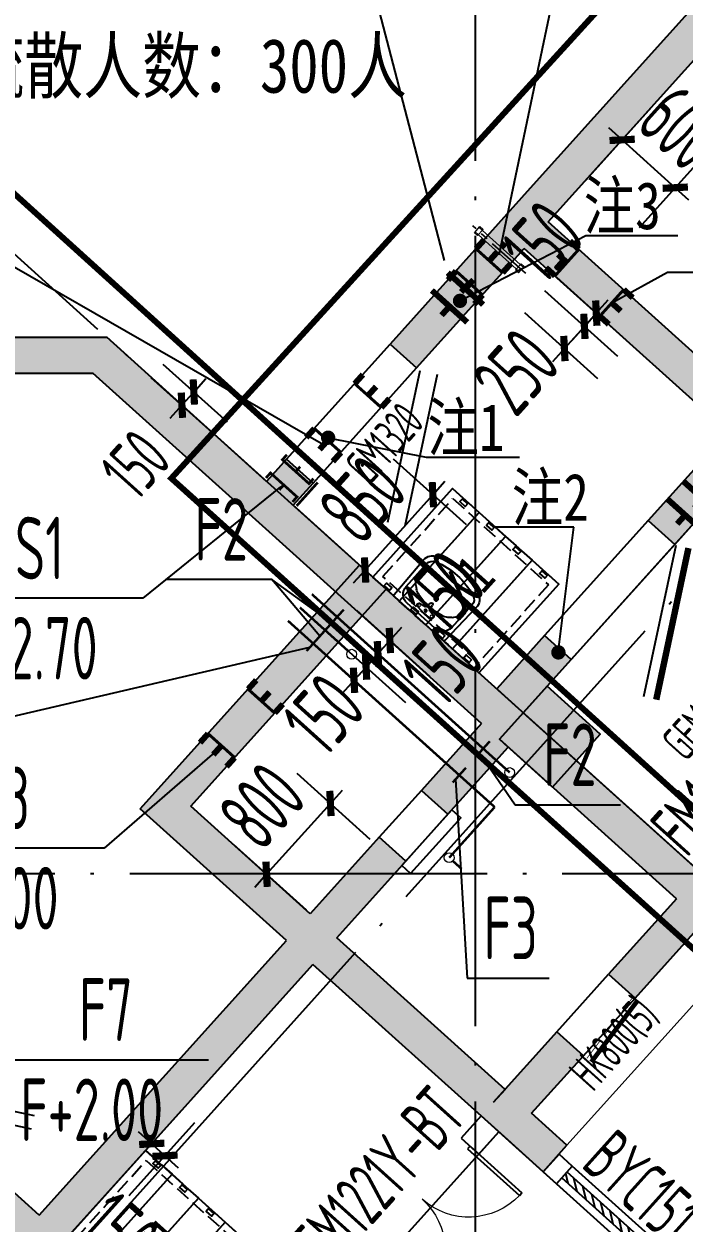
# Model space of a CAD drawing. Extents: x -473190 to 2138458, y -81875 to 2633646.
# Drawn here: x 1078568 to 1084109, y 51005 to 61070 of the extents above; entities that cross this region are included whole.
import ezdxf

# ---------------------------------------------------------------- set-up
doc = ezdxf.new("R2010")
doc.units = 0
doc.header["$LTSCALE"] = 1000
for name, pattern in [('__DASH', [0.35, 0.25, -0.1]), ('CENTER2', [1.125, 0.75, -0.125, 0.125, -0.125]), ('CONTINOUS', [0]), ('DASH', [0.35, 0.25, -0.1]), ('DOTE', [2.42, 2, -0.2, 0.02, -0.2])]:
    doc.linetypes.add(name, pattern=pattern)
for name, color, linetype in [('A$C3E7A1D62$0$RF-JSK', 9, 'Continuous'), ('A-COLUMN', 2, 'Continuous'), ('A-PUB_HATCH', 8, 'Continuous'), ('A-WALL', 2, 'Continuous'), ('CASING', 1, 'Continuous'), ('CASING-TEXT', 1, 'CONTINOUS'), ('DOOR_FIRE', 4, 'Continuous'), ('DOOR_FIRE_TEXT', 7, 'Continuous'), ('DOTE', 1, 'DOTE'), ('HOLE-TEXT-T', 3, 'Continuous'), ('PUB_HATCH', 8, 'Continuous'), ('RF-JSK', 9, 'Continuous'), ('RF-KTK', 210, 'Continuous'), ('RF-M', 4, 'Continuous'), ('RF-MBH', 11, 'Continuous'), ('RF-QT', 30, 'Continuous'), ('TEL_LEAD', 3, 'Continuous'), ('TEL_TEXT', 7, 'Continuous'), ('TH_TEXT', 7, 'Continuous'), ('WINDOW', 4, 'Continuous'), ('人防电气套管', 6, 'Continuous'), ('人防通风设备', 240, 'Continuous'), ('图层1', 7, 'Continuous'), ('水套管', 1, 'Continuous'), ('索引线', 252, 'Continuous'), ('设备轴线', 8, 'Continuous')]:
    doc.layers.add(name, color=color, linetype=linetype)
doc.layers.add('人防风管', color=20, linetype='Continuous', lineweight=13)
doc.layers.add('预留穿墙', color=1, linetype='CONTINOUS', lineweight=13)
doc.styles.add('_TCH_DIM_T3', font='tssdeng.shx', dxfattribs={"width": 0.564706, "bigfont": '@@@tssdchn.shx'})
doc.styles.add('_TCH_WINDOW', font='tssdeng.shx', dxfattribs={"width": 0.8, "height": 3.5, "bigfont": 'tssdchn.shx'})
doc.styles.add('TYDG_01', font='', dxfattribs={"width": 0.8})
doc.styles.add('TYDG_02', font='TSSDENG', dxfattribs={"width": 0.8, "bigfont": 'TSSDCHN'})
doc.styles.add('宋体', font='', dxfattribs={"width": 0.8})
doc.styles.get('TYDG_01').set_extended_font_data('SimSun')
doc.styles.get('宋体').set_extended_font_data('SimSun')
doc.dimstyles.new('_TCH_ARCH&&150', dxfattribs={"dimtxt": 525, "dimasz": 150, "dimexe": 375, "dimexo": 450, "dimgap": 150, "dimtad": 1, "dimdec": 0, "dimzin": 0, "dimdsep": 46, "dimtxsty": '_TCH_DIM_T3', "dimblk": 'ARCHTICK', "dimcen": 0.09, "dimclrt": 7, "dimazin": 2, "dimtfac": 1, "dimtdec": 0, "dimtix": 1, "dimtmove": 2, "dimatfit": 3, "dimfxl": 0, "dimtolj": 1, "dimtzin": 0, "dimarcsym": 0})
doc.dimstyles.new('_TWT_ARCH&&150', dxfattribs={"dimtxt": 446.25, "dimasz": 150, "dimexe": 375, "dimexo": 450, "dimgap": 189.375, "dimtad": 1, "dimdec": 0, "dimzin": 0, "dimdsep": 46, "dimtxsty": '_TCH_DIM_T3', "dimblk": 'ARCHTICK', "dimcen": 0.09, "dimclrt": 7, "dimazin": 2, "dimtfac": 1, "dimtdec": 0, "dimtix": 1, "dimtmove": 2, "dimatfit": 3, "dimfxl": 0, "dimtolj": 1, "dimtzin": 0, "dimarcsym": 0})

# ---------------------------------------------------------------- blocks, each defined once
blk = doc.blocks.new('RFJSK1')
at = {"layer": 'RF-JSK'}
for p, q in [((220418, 104411), (220418, 104351)), ((221398, 104411), (221398, 104351)), ((220418, 104111), (220418, 104051)), ((221398, 104111), (221398, 104051)), ((220418, 103811), (220418, 103751)), ((221398, 103811), (221398, 103751)), ((220418, 103511), (220418, 103451)), ((221398, 103511), (221398, 103451))]:
    blk.add_line(p, q, dxfattribs=at)
for points in [[(220408, 104531), (221408, 104531), (221408, 103331), (220408, 103331), (220408, 104531)], [(220408, 104411), (220408, 104531), (221408, 104531), (221408, 104411)], [(220408, 104411), (220448, 104411), (220448, 104351), (220408, 104351)], [(221408, 104411), (221368, 104411), (221368, 104351), (221408, 104351)], [(221408, 104351), (221408, 104231), (220408, 104231), (220408, 104351)], [(220408, 104111), (220408, 104231), (221408, 104231), (221408, 104111)], [(220408, 104111), (220448, 104111), (220448, 104051), (220408, 104051)], [(221408, 104111), (221368, 104111), (221368, 104051), (221408, 104051)], [(221408, 104051), (221408, 103931), (220408, 103931), (220408, 104051)], [(220408, 103811), (220408, 103931), (221408, 103931), (221408, 103811)], [(220408, 103811), (220448, 103811), (220448, 103751), (220408, 103751)], [(221408, 103811), (221368, 103811), (221368, 103751), (221408, 103751)], [(221408, 103751), (221408, 103631), (220408, 103631), (220408, 103751)], [(220408, 103511), (220408, 103631), (221408, 103631), (221408, 103511)], [(220408, 103511), (220448, 103511), (220448, 103451), (220408, 103451)], [(221408, 103511), (221368, 103511), (221368, 103451), (221408, 103451)], [(221408, 103451), (221408, 103331), (220408, 103331), (220408, 103451)]]:
    blk.add_lwpolyline(points, dxfattribs=at)
at = {"layer": 'RF-JSK', "linetype": '__DASH', "ltscale": 0.5}
blk.add_lwpolyline([(220468, 104471), (221348, 104471), (221348, 103391), (220468, 103391)], close=True, dxfattribs=at)
at = {"layer": 'RF-JSK', "color": 110, "style": 'TYDG_01', "width": 0.8}
blk.add_text('K1', height=339.9, dxfattribs=at).set_placement((220727, 103744))
blk = doc.blocks.new('$DorLib2D$00000192')
at = {"color": 0}
blk.add_line((-0.5, 0.125), (0.366, 0.625), dxfattribs=at)
at = {"color": 0, "const_width": 0.0417}
blk.add_lwpolyline([(-0.5417, 0.1972), (0.3244, 0.6972)], dxfattribs=at)
blk = doc.blocks.new('$DorLib2D$00000180')
at = {"color": 0}
for p, q in [((-0.5571, 0.2418), (0.3089, 0.7418)), ((-0.5, 0.1429), (0.366, 0.6429))]:
    blk.add_line(p, q, dxfattribs=at)
blk = doc.blocks.new('$DorLib2D$00000002')
for p, q in [((-0.5, 0), (-0.5, 0.4875)), ((-0.475, 0.4875), (-0.5, 0.4875)), ((-0.475, 0), (-0.475, 0.4875)), ((0.475, 0), (0.475, 0.4875)), ((0.475, 0.4875), (0.5, 0.4875)), ((0.5, 0), (0.5, 0.4875)), ((-0.5, 0), (-0.475, 0)), ((0.5, 0), (0.475, 0))]:
    blk.add_line(p, q)
at = {"lineweight": 13}
for centre, start, end in [((-0.4875, 0), 0, 88.53072), ((0.4875, 0), 91.46928, 180)]:
    blk.add_arc(centre, 0.4875, start, end, dxfattribs=at)
blk = doc.blocks.new('$DorLib2D$00000249')
at = {"color": 0}
for points, const_width in [([(-0.504, 0.274), (0.492, 0.361)], 0.06), ([(-0.5, 0.2), (-0.254, 0.221)], 0.01), ([(-0.156, 0.23), (0.13, 0.255)], 0.01), ([(0.207, 0.262), (0.496, 0.287)], 0.01)]:
    blk.add_lwpolyline(points, dxfattribs=dict(at, const_width=const_width))
blk = doc.blocks.new('$WINLIB2D$00000039')
at = {"color": 0}
for points in [[(-0.5, 0.5), (-0.5, -0.5)], [(0.5, 0.5), (-0.5, 0.5)], [(0.5, -0.5), (0.5, 0.5)], [(-0.5, 0.1667), (0.5, 0.1667)], [(-0.3839, -0.1667), (-0.448, 0.1667)], [(-0.3159, -0.1667), (-0.38, 0.1667)], [(-0.2479, -0.1667), (-0.312, 0.1667)], [(-0.1799, -0.1667), (-0.244, 0.1667)], [(-0.1119, -0.1667), (-0.176, 0.1667)], [(-0.0439, -0.1667), (-0.108, 0.1667)], [(0.0241, -0.1667), (-0.04, 0.1667)], [(0.0921, -0.1667), (0.028, 0.1667)], [(0.16, -0.1667), (0.0959, 0.1667)], [(0.228, -0.1667), (0.1639, 0.1667)], [(0.296, -0.1667), (0.2319, 0.1667)], [(0.364, -0.1667), (0.2999, 0.1667)], [(0.432, -0.1667), (0.3679, 0.1667)], [(0.5, -0.1667), (0.4359, 0.1667)], [(-0.4519, -0.1667), (-0.5, 0.0836)], [(-0.5, -0.1667), (0.5, -0.1667)], [(0.5, -0.5), (-0.5, -0.5)]]:
    blk.add_lwpolyline(points, dxfattribs=at)
blk = doc.blocks.new('A$C3E7A1D62$0$$lvtry$00000183')
at = {"color": 0}
for p, q in [((157, -30), (-157, -30)), ((-71, -67), (-30, -63)), ((71, -67), (30, -63)), ((-257, -130), (-257, -384)), ((-202, -191), (-176, -170)), ((-133, -150), (-38, -131)), ((-71, -102), (-27, -110)), ((-18, -119), (-12, -160)), ((18, -119), (13, -160)), ((71, -102), (27, -110)), ((133, -150), (38, -131)), ((202, -191), (176, -170)), ((257, -130), (257, -383)), ((-257, -383), (-235, -242)), ((257, -383), (235, -242))]:
    blk.add_line(p, q, dxfattribs=at)
blk.add_lwpolyline([(277, 0), (-277, 0, 0.406045), (-287, -10), (-298, -393, 0.323666), (-232, -489, 0.175654), (232, -489, 0.323062), (298, -392), (287, -10, 0.406045)], format="xyb", close=True, dxfattribs=at)
at = {"color": 0, "lineweight": 13}
for centre, radius in [((-71, -85), 12.6), ((71, -85), 12.6), ((-1, -221), 11.6)]:
    blk.add_circle(centre, radius, dxfattribs=at)
at = {"color": 0}
for centre, radius in [((0, -86), 9.88), ((-1, -221), 17.6)]:
    blk.add_circle(centre, radius, dxfattribs=at)
for centre, radius, start, end in [((-157, -130), 100, 90, 180), ((-71, -85), 17.6, 90, 270), ((0, -362), 300, 84.3229, 95.6771), ((71, -85), 17.6, 270, 90), ((157, -130), 100, 0, 90), ((-139, -268), 100, 128.937, 164.8987), ((-113, -248), 100, 101.0337, 128.937), ((0, -328), 200, 94.8989, 101.0337), ((-28, -120), 10, 8.2472, 79.7858), ((0, -160), 12.5, 180, 0), ((0, -328), 200, 78.9663, 85.101), ((28, -120), 10, 100.2142, 171.7528), ((113, -248), 100, 51.063, 78.9663), ((139, -268), 100, 15.1013, 51.063), ((-187, -384), 70, 180, 250.8357), ((187, -383), 70, 289.2938, 0), ((-1, 152), 637, 250.8357, 289.2938)]:
    blk.add_arc(centre, radius, start, end, dxfattribs=at)
for p in [(0, -86), (-1, -221)]:
    blk.add_point(p, dxfattribs=at)
blk = doc.blocks.new('afasgasg')
at = {"layer": 'A-PUB_HATCH'}
blk.add_hatch(color=256, dxfattribs=at).paths.add_polyline_path([(493341, -757460.2), (493497.8, -757560.2), (495038.6, -757560.2), (495153.7, -757260.2), (493431, -757260.2)])
at = {"layer": 'PUB_HATCH'}
for points in [[(498718.7, -756298.7), (498859.9, -756291.3), (500298.6, -754693.5), (500276.4, -754269.9), (498637, -756090.6)], [(498637, -756090.6), (497532.9, -757316.8), (497755.9, -757517.5), (498659.2, -756514.2), (498718.7, -756298.7)], [(500343.2, -757707.6), (500271.9, -757562.7), (498859.9, -756291.3), (498718.7, -756298.7), (498659.2, -756514.2), (500182.6, -757886)], [(496577.5, -758676.8), (496495.8, -758468.6), (495153.7, -757260.2), (495038.6, -757560.2), (496518, -758892.3)], [(500368.4, -758053.3), (499699.3, -758796.4), (499922.2, -758997.1), (500792.1, -758031)], [(496718.7, -758669.4), (496886, -758483.6), (496663.1, -758282.8), (496495.8, -758468.6), (496577.5, -758676.8)], [(498479.9, -760524.3), (498613.7, -760375.7), (496718.7, -758669.4), (496577.5, -758676.8), (496518, -758892.3), (498301.5, -760498.2)], [(495436, -761214.9), (495859.7, -761192.7), (497499, -759372), (497276.1, -759171.2)], [(498650.9, -760409.1), (499052.4, -759963.2), (498829.4, -759762.5), (498428, -760208.4), (498521.6, -760373.4)], [(498521.6, -760373.4), (498428, -760208.4), (498613.7, -760375.7), (498479.9, -760524.3), (498524.5, -760699), (498450.2, -760632.1)], [(500088.1, -762026.1), (500248.7, -761847.7), (498650.9, -760409.1), (498521.6, -760373.4), (498450.2, -760632.1), (499936.4, -761970.3)], [(498301.5, -760498.2), (497795.6, -761060.1), (498018.6, -761260.8), (498524.5, -760699), (498479.9, -760524.3)], [(496874, -762307.8), (496862.9, -762096), (495859.7, -761192.7), (495436, -761214.9), (496662.2, -762318.9)], [(497085.8, -762296.7), (497663.9, -761654.7), (497441, -761454), (496862.9, -762096), (496874, -762307.8)], [(499936.4, -761970.3), (499367.7, -762602), (499590.6, -762802.7), (500159.4, -762171.1), (500088.1, -762026.1)], [(494632.4, -764797.4), (494810.8, -764823.4), (496885.1, -762519.7), (496874, -762307.8), (496662.2, -762318.9), (494587.9, -764622.7)], [(498520, -763991.8), (498497.8, -763568.1), (497085.8, -762296.7), (496874, -762307.8), (496885.1, -762519.7)], [(498720.8, -763768.8), (499155.7, -763285.8), (498932.8, -763085), (498397.4, -763679.5), (498575.8, -763840.1)], [(498497.8, -763568.1), (498520, -763991.8), (498575.8, -763840.1), (498397.4, -763679.5)], [(499018, -764036.5), (498720.8, -763768.8), (498575.8, -763840.1), (498520, -763991.8), (498817.3, -764259.4)], [(494587.9, -764622.7), (494290.6, -764355), (494089.9, -764578), (494498.6, -764946), (494632.4, -764797.4)]]:
    blk.add_hatch(color=256, dxfattribs=at).paths.add_polyline_path(points)
at = {"color": 2, "elevation": -650}
blk.add_lwpolyline([(498650.9, -760409.1), (502230.7, -756433.3), (505797.8, -759645.1), (502218, -763620.9), (498650.9, -760409.1)], dxfattribs=at)
at = {"color": 2}
blk.add_lwpolyline([(498445.7, -763924.8), (500377.9, -765664.6), (496530.4, -769937.7), (494598.2, -768197.9), (498445.7, -763924.8)], dxfattribs=at)
at = {"layer": 'A-WALL'}
for p, q in [((498297.1, -763791), (498129.8, -763976.8)), ((498445.7, -763924.8), (498297.1, -763791)), ((498278.4, -764110.6), (498445.7, -763924.8)), ((498129.8, -763976.8), (498278.4, -764110.6)), ((498951.1, -764110.8), (498817.3, -764259.4)), ((499062.6, -764211.2), (498951.1, -764110.8)), ((498928.8, -764359.8), (499062.6, -764211.2)), ((498817.3, -764259.4), (498928.8, -764359.8))]:
    blk.add_line(p, q, dxfattribs=at)
at = {"layer": 'RF-M'}
for p, q in [((496663.1, -758282.8), (497532.9, -757316.8)), ((496886, -758483.6), (497755.9, -757517.5)), ((499699.3, -758796.4, -650), (498829.4, -759762.5, -650)), ((499922.2, -758997.1, -650), (499052.4, -759963.2, -650)), ((498932.8, -763085), (499367.7, -762602)), ((499155.7, -763285.8), (499590.6, -762802.7))]:
    blk.add_line(p, q, dxfattribs=at)
at = {"layer": 'RF-M', "lineweight": 15}
blk.add_line((499018, -764036.5), (500456.7, -762438.7, -325), dxfattribs=at)
at = {"layer": 'RF-QT'}
for p, q in [((498637, -756090.6), (500276.4, -754269.9)), ((498859.9, -756291.3), (500298.6, -754693.5)), ((498637, -756090.6), (497532.9, -757316.8)), ((500271.9, -757562.7), (498859.9, -756291.3)), ((497755.9, -757517.5), (498659.2, -756514.2)), ((500182.6, -757886), (498659.2, -756514.2)), ((493431, -757260.2), (495153.7, -757260.2)), ((496495.8, -758468.6), (495153.7, -757260.2)), ((497532.9, -757316.8), (497755.9, -757517.5)), ((493497.8, -757560.2), (495038.6, -757560.2)), ((496518, -758892.3), (495038.6, -757560.2)), ((500368.4, -758053.3), (499699.3, -758796.4)), ((499922.2, -758997.1), (500792.1, -758031)), ((496663.1, -758282.8), (496495.8, -758468.6)), ((496886, -758483.6), (496663.1, -758282.8)), ((496718.7, -758669.4), (496886, -758483.6)), ((498613.7, -760375.7), (496718.7, -758669.4)), ((499699.3, -758796.4), (499922.2, -758997.1)), ((498301.5, -760498.2), (496518, -758892.3)), ((495436, -761214.9), (497276.1, -759171.2)), ((497276.1, -759171.2), (497499, -759372)), ((495859.7, -761192.7), (497499, -759372)), ((498829.4, -759762.5), (498428, -760208.4)), ((499052.4, -759963.2), (498829.4, -759762.5)), ((498650.9, -760409.1), (499052.4, -759963.2)), ((498428, -760208.4), (498613.7, -760375.7)), ((500248.7, -761847.7), (498650.9, -760409.1)), ((498301.5, -760498.2), (497795.6, -761060.1)), ((498018.6, -761260.8), (498524.5, -760699)), ((498450.2, -760632.1), (498524.5, -760699)), ((499936.4, -761970.3), (498450.2, -760632.1)), ((497795.6, -761060.1), (498018.6, -761260.8)), ((496662.2, -762318.9), (495436, -761214.9)), ((496862.9, -762096), (495859.7, -761192.7)), ((497441, -761454), (496862.9, -762096)), ((497663.9, -761654.7), (497441, -761454)), ((497085.8, -762296.7), (497663.9, -761654.7)), ((499936.4, -761970.3), (499367.7, -762602)), ((499590.6, -762802.7), (500159.4, -762171.1)), ((494587.9, -764622.7), (496662.2, -762318.9)), ((498497.8, -763568.1), (497085.8, -762296.7)), ((494810.8, -764823.4), (496885.1, -762519.7)), ((498520, -763991.8), (496885.1, -762519.7)), ((499367.7, -762602), (499590.6, -762802.7)), ((498932.8, -763085), (498397.4, -763679.5)), ((499155.7, -763285.8), (498932.8, -763085)), ((498720.8, -763768.8), (499155.7, -763285.8)), ((498497.8, -763568.1), (498397.4, -763679.5)), ((499018, -764036.5), (498720.8, -763768.8)), ((498817.3, -764259.4), (498520, -763991.8)), ((498520, -763991.8), (498520, -763991.8)), ((498817.3, -764259.4), (499018, -764036.5)), ((494587.9, -764622.7), (494290.6, -764355))]:
    blk.add_line(p, q, dxfattribs=at)
at = {"layer": 'WINDOW', "color": 0}
for p, q in [((497795.6, -761060.1), (497441, -761454)), ((497663.9, -761654.7), (498018.6, -761260.8))]:
    blk.add_line(p, q, dxfattribs=at)
at = {"layer": 'WINDOW', "color": 4}
blk.add_lwpolyline([(497630.5, -761691.9), (498052, -761223.7), (498126.3, -761290.6), (497704.8, -761758.8), (497630.5, -761691.9)], dxfattribs=at)
at = {"layer": 'A$C3E7A1D62$0$RF-JSK', "yscale": -1, "rotation": 318.0000000000041}
blk.add_blockref('A$C3E7A1D62$0$$lvtry$00000183', (497772.6, -759618.3), dxfattribs=at)
at = {"layer": 'DOOR_FIRE'}
ref = blk.add_blockref('$DorLib2D$00000002', (500877, -761075.2), dxfattribs=dict(at, xscale=1200, yscale=-1200, zscale=200, rotation=47.99999999980147))
ref.add_attrib('A', 'FM1221Y-BT', (500026.1, -761632.8), dxfattribs={"layer": 'DOOR_FIRE_TEXT', "height": 446.25, "rotation": 48, "style": '_TCH_WINDOW', "width": 0.564706})
ref = blk.add_blockref('$DorLib2D$00000002', (497802.6, -764489.6), dxfattribs=dict(at, xscale=1200, yscale=-1200, zscale=200, rotation=48.00000000000958))
ref.add_attrib('A', 'FM1221Y-BT', (497020.7, -765109.4), dxfattribs={"layer": 'DOOR_FIRE_TEXT', "height": 446.25, "rotation": 48, "style": '_TCH_WINDOW', "width": 0.564706})
at = {"layer": 'RF-JSK', "linetype": 'ByBlock', "rotation": 48.00000000007903}
for p in [(427587.1, -993011.4), (425010.3, -998563.2)]:
    blk.add_blockref('RFJSK1', p, dxfattribs=at)
at = {"layer": 'RF-M'}
ref = blk.add_blockref('$DorLib2D$00000180', (497209.5, -757900.2), dxfattribs=dict(at, xscale=-1300, yscale=-1300, zscale=300, rotation=47.99999999997038))
ref.add_attrib('A', 'GM1320', (497360.2, -758509.8), dxfattribs={"layer": 'RF-MBH', "height": 297.5, "rotation": 48, "style": '_TCH_WINDOW', "width": 0.564706})
ref = blk.add_blockref('$DorLib2D$00000192', (499375.8, -759379.8), dxfattribs=dict(at, xscale=1300, yscale=1300, zscale=300, rotation=227.9999999996137))
ref.add_attrib('A', 'GFM1320(6)', (500017.2, -760827.1), dxfattribs={"layer": 'RF-MBH', "height": 297.5, "rotation": 48, "style": '_TCH_WINDOW', "width": 0.564706})
at = {"layer": 'RF-M', "lineweight": 15}
ref = blk.add_blockref('$DorLib2D$00000249', (499261.7, -762943.9), dxfattribs=dict(at, xscale=-650, yscale=-650, zscale=300, rotation=47.99999999998023))
ref.add_attrib('A', 'HK800(5)', (499237.9, -763596.3), dxfattribs={"layer": 'RF-MBH', "lineweight": 15, "height": 297.5, "rotation": 48, "style": '_TCH_WINDOW', "width": 0.564706})
at = {"layer": 'RF-M'}
ref = blk.add_blockref('$DorLib2D$00000180', (493818.7, -764131.9), dxfattribs=dict(at, xscale=-1000, yscale=-1000, zscale=300, rotation=138))
ref.add_attrib('A', 'GM1020', (493145.8, -764304.7), dxfattribs={"layer": 'RF-MBH', "height": 297.5, "rotation": 318, "style": '_TCH_WINDOW', "width": 0.564706})
ref = blk.add_blockref('$WINLIB2D$00000039', (499553, -764787.3), dxfattribs=dict(at, xscale=-1500, yscale=-200, zscale=200, rotation=138.0000000000014))
ref.add_attrib('A', 'BYC1512', (499126.8, -764213.5), dxfattribs={"layer": 'RF-MBH', "height": 446.25, "rotation": 318, "style": '_TCH_WINDOW', "width": 0.564706})
ref = blk.add_blockref('$DorLib2D$00000192', (495490.7, -765637.5), dxfattribs=dict(at, xscale=-1200, yscale=-1200, zscale=300, rotation=137.9999999999934))
ref.add_attrib('A', 'GFM1220(6)', (494668.8, -765608.8), dxfattribs={"layer": 'RF-MBH', "height": 297.5, "rotation": 318, "style": '_TCH_WINDOW', "width": 0.564706})
blk = doc.blocks.new('TG11')
at = {"layer": '人防电气套管', "const_width": 50}
for points in [[(150, 200), (150, 100)], [(350, 100), (-50, 100)], [(350, -100), (-50, -100)], [(150, -100), (150, -200)]]:
    blk.add_lwpolyline(points, dxfattribs=at)
at = {"layer": '人防电气套管'}
blk.add_circle((150, 0), 0.00936, dxfattribs=at)
blk = doc.blocks.new('A$C1A97502D')
at = {"layer": 'TEL_LEAD'}
for p, q in [((-39229, -106194), (-38173, -105645)), ((-38173, -105645), (-37399, -105645)), ((-40336, -107342), (-39512, -107506)), ((-39512, -107506), (-38729, -107506)), ((-38272, -108092), (-38952, -108092)), ((-38403, -109143), (-38272, -108092))]:
    blk.add_line(p, q, dxfattribs=at)
at = {"layer": 'TEL_LEAD', "const_width": 60}
for points in [[(-39255, -106208, 1), (-39202, -106180, 1)], [(-40365, -107336, 1), (-40306, -107348, 1)], [(-38406, -109173, 1), (-38399, -109113, 1)]]:
    blk.add_lwpolyline(points, format="xyb", close=True, dxfattribs=at)
at = {"layer": '人防电气套管', "rotation": 317.9999999999876}
for p in [(-39361, -106066), (-37383, -107816)]:
    blk.add_blockref('TG11', p, dxfattribs=at)
at = {"layer": 'TEL_TEXT', "style": '宋体', "width": 0.8}
for s, p in [('注3', (-38191, -105593)), ('注1', (-39503, -107453)), ('注2', (-38795, -108039))]:
    blk.add_text(s, height=396.5, dxfattribs=at).set_placement(p)
blk = doc.blocks.new('_ArchTick')
at = {"color": 0, "linetype": 'ByBlock', "const_width": 0.4}
blk.add_lwpolyline([(-0.5, -0.5), (0.5, 0.5)], dxfattribs=at)
blk = doc.blocks.new('*D5864')
at = {"layer": 'Defpoints', "color": 0, "transparency": 16777216}
for p in [(-40457, -101122), (-40558, -101233), (-39863, -101657)]:
    blk.add_point(p, dxfattribs=at)
at = {"layer": '水套管', "color": 0, "lineweight": -2, "transparency": 16777216}
for p, q in [((-40123, -101423), (-39584, -101908)), ((-40223, -101534), (-39685, -102019)), ((-39863, -101657), (-39762, -101545)), ((-39963, -101768), (-39863, -101657)), ((-39963, -101768), (-40064, -101880))]:
    blk.add_line(p, q, dxfattribs=at)
at = {"layer": '水套管', "color": 0, "lineweight": -2, "transparency": 16777216, "xscale": 150, "yscale": 150, "zscale": 150}
for p, rotation in [((-39863, -101657), 227.9998318436011), ((-39963, -101768), 47.9998318436011)]:
    blk.add_blockref('_ArchTick', p, dxfattribs=dict(at, rotation=rotation))
at = {"layer": '水套管', "color": 7, "transparency": 16777216, "insert": (-40353, -102264), "char_height": 446.2, "attachment_point": 5, "rotation": 47.9998, "style": '_TCH_DIM_T3'}
blk.add_mtext('\\A1;150', dxfattribs=at)
blk = doc.blocks.new('$VALVE$00000549')
at = {"const_width": 30}
for points in [[(-290, -176), (-290, 176)], [(40, 101), (-210, 101), (-210, 176)], [(40, 101), (40, 176)], [(40, 101), (290, 101), (290, 176)], [(-210, -174), (-210, -99), (40, -99)], [(40, -174), (40, -99)], [(290, -174), (290, -99), (40, -99)]]:
    blk.add_lwpolyline(points, dxfattribs=at)
blk = doc.blocks.new('套管')
at = {"layer": 'CASING'}
for points, const_width in [([(1254603, -142324), (1254603, -142222)], 50), ([(1254753, -142324), (1254753, -142222)], 50), ([(1254903, -142324), (1254903, -142222)], 50), ([(1254903, -142324), (1254603, -142324)], 25)]:
    blk.add_lwpolyline(points, dxfattribs=dict(at, const_width=const_width))
blk = doc.blocks.new('A$C288438C9')
at = {"layer": '人防通风设备', "const_width": 50}
for points in [[(50, 300), (0, 300)], [(100, 300), (150, 300)]]:
    blk.add_lwpolyline(points, dxfattribs=at)
at = {"layer": '人防风管'}
for p, q in [((50, 50), (50, 550)), ((100, 50), (100, 550))]:
    blk.add_line(p, q, dxfattribs=at)
for points in [[(40, 515), (110, 515), (110, 550), (40, 550)], [(40, 50), (110, 50), (110, 85), (40, 85)]]:
    blk.add_lwpolyline(points, close=True, dxfattribs=at)
at = {"layer": '设备轴线', "linetype": 'CENTER2', "ltscale": 0.5}
blk.add_line((75, 0), (75, 600), dxfattribs=at)
blk = doc.blocks.new('*D5892')
at = {"layer": 'CASING-TEXT', "color": 0, "lineweight": -2, "transparency": 16777216}
for p, q in [((-38384, -105411), (-38997, -104859)), ((-38718, -105110), (-38618, -104998)), ((-39254, -105704), (-38718, -105110)), ((-38919, -106005), (-39532, -105453)), ((-39254, -105704), (-39354, -105816))]:
    blk.add_line(p, q, dxfattribs=at)
at = {"layer": 'Defpoints', "color": 0, "transparency": 16777216}
for p in [(-38718, -105110), (-38049, -105712), (-38585, -106306)]:
    blk.add_point(p, dxfattribs=at)
at = {"layer": 'CASING-TEXT', "color": 0, "lineweight": -2, "transparency": 16777216, "xscale": 150, "yscale": 150, "zscale": 150}
for p, rotation in [((-38718, -105110), 228.0000000000664), ((-39254, -105704), 48.00000000006634)]:
    blk.add_blockref('_ArchTick', p, dxfattribs=dict(at, rotation=rotation))
at = {"layer": 'CASING-TEXT', "color": 7, "transparency": 16777216, "insert": (-39292, -105131), "char_height": 525, "attachment_point": 5, "rotation": 48, "style": '_TCH_DIM_T3'}
blk.add_mtext('\\A1;800', dxfattribs=at)
blk = doc.blocks.new('*D5893')
at = {"layer": 'CASING-TEXT', "color": 0, "lineweight": -2, "transparency": 16777216}
for p, q in [((-38085, -104267), (-38698, -103715)), ((-38185, -104378), (-38798, -103826)), ((-38419, -103966), (-38319, -103854)), ((-38520, -104077), (-38419, -103966)), ((-38520, -104077), (-38620, -104189))]:
    blk.add_line(p, q, dxfattribs=at)
at = {"layer": 'Defpoints', "color": 0, "transparency": 16777216}
for p in [(-38419, -103966), (-37751, -104568), (-37851, -104680)]:
    blk.add_point(p, dxfattribs=at)
at = {"layer": 'CASING-TEXT', "color": 0, "lineweight": -2, "transparency": 16777216, "xscale": 150, "yscale": 150, "zscale": 150}
for p, rotation in [((-38419, -103966), 228.0000000000658), ((-38520, -104077), 48.00000000006578)]:
    blk.add_blockref('_ArchTick', p, dxfattribs=dict(at, rotation=rotation))
at = {"layer": 'CASING-TEXT', "color": 7, "transparency": 16777216, "insert": (-38776, -104362), "char_height": 525, "attachment_point": 5, "rotation": 48, "style": '_TCH_DIM_T3'}
blk.add_mtext('\\A1;150', dxfattribs=at)
blk = doc.blocks.new('*D5894')
at = {"layer": 'CASING-TEXT', "color": 0, "lineweight": -2, "transparency": 16777216}
for p, q in [((-37985, -104155), (-38598, -103603)), ((-38085, -104267), (-38698, -103715)), ((-38319, -103854), (-38219, -103743)), ((-38419, -103966), (-38319, -103854)), ((-38419, -103966), (-38520, -104077))]:
    blk.add_line(p, q, dxfattribs=at)
at = {"layer": 'Defpoints', "color": 0, "transparency": 16777216}
for p in [(-38319, -103854), (-37650, -104457), (-37751, -104568)]:
    blk.add_point(p, dxfattribs=at)
at = {"layer": 'CASING-TEXT', "color": 0, "lineweight": -2, "transparency": 16777216, "xscale": 150, "yscale": 150, "zscale": 150}
for p, rotation in [((-38319, -103854), 228.0000000000673), ((-38419, -103966), 48.00000000006737)]:
    blk.add_blockref('_ArchTick', p, dxfattribs=dict(at, rotation=rotation))
at = {"layer": 'CASING-TEXT', "color": 7, "transparency": 16777216, "insert": (-37763, -103330), "char_height": 525, "attachment_point": 5, "rotation": 48, "style": '_TCH_DIM_T3'}
blk.add_mtext('\\A1;150', dxfattribs=at)
blk = doc.blocks.new('*D5895')
at = {"layer": 'CASING-TEXT', "color": 0, "lineweight": -2, "transparency": 16777216}
for p, q in [((-37884, -104044), (-38497, -103492)), ((-37985, -104155), (-38598, -103603)), ((-38219, -103743), (-38118, -103631)), ((-38319, -103854), (-38219, -103743)), ((-38319, -103854), (-38419, -103966))]:
    blk.add_line(p, q, dxfattribs=at)
at = {"layer": 'Defpoints', "color": 0, "transparency": 16777216}
for p in [(-38219, -103743), (-37550, -104345), (-37650, -104457)]:
    blk.add_point(p, dxfattribs=at)
at = {"layer": 'CASING-TEXT', "color": 0, "lineweight": -2, "transparency": 16777216, "xscale": 150, "yscale": 150, "zscale": 150}
for p, rotation in [((-38219, -103743), 228.0000000000696), ((-38319, -103854), 48.00000000006962)]:
    blk.add_blockref('_ArchTick', p, dxfattribs=dict(at, rotation=rotation))
at = {"layer": 'CASING-TEXT', "color": 7, "transparency": 16777216, "insert": (-37778, -103945), "char_height": 525, "attachment_point": 5, "rotation": 48, "style": '_TCH_DIM_T3'}
blk.add_mtext('\\A1;150', dxfattribs=at)
blk = doc.blocks.new('*D5897')
at = {"layer": 'CASING-TEXT', "color": 0, "lineweight": -2, "transparency": 16777216}
for p, q in [((-40519, -108299), (-39967, -107686)), ((-40408, -108399), (-39856, -107786)), ((-40218, -107965), (-40330, -107864)), ((-40218, -107965), (-40107, -108065)), ((-40107, -108065), (-39995, -108165))]:
    blk.add_line(p, q, dxfattribs=at)
at = {"layer": 'Defpoints', "color": 0, "transparency": 16777216}
for p in [(-40107, -108065), (-40821, -108633), (-40709, -108734)]:
    blk.add_point(p, dxfattribs=at)
at = {"layer": 'CASING-TEXT', "color": 0, "lineweight": -2, "transparency": 16777216, "xscale": 150, "yscale": 150, "zscale": 150}
for p, rotation in [((-40218, -107965), 318.0000000000728), ((-40107, -108065), 138.0000000000727)]:
    blk.add_blockref('_ArchTick', p, dxfattribs=dict(at, rotation=rotation))
at = {"layer": 'CASING-TEXT', "color": 7, "transparency": 16777216, "insert": (-40493, -108710), "char_height": 525, "attachment_point": 5, "rotation": 318, "style": '_TCH_DIM_T3'}
blk.add_mtext('\\A1;150', dxfattribs=at)
blk = doc.blocks.new('*D5903')
at = {"layer": 'CASING-TEXT', "color": 0, "lineweight": -2, "transparency": 16777216}
for p, q in [((-36570, -99878), (-36018, -99265)), ((-36269, -99544), (-36381, -99443)), ((-36269, -99544), (-35823, -99945)), ((-36124, -100280), (-35572, -99667)), ((-35823, -99945), (-35712, -100046))]:
    blk.add_line(p, q, dxfattribs=at)
at = {"layer": 'Defpoints', "color": 0, "transparency": 16777216}
for p in [(-35823, -99945), (-36872, -100212), (-36425, -100614)]:
    blk.add_point(p, dxfattribs=at)
at = {"layer": 'CASING-TEXT', "color": 0, "lineweight": -2, "transparency": 16777216, "xscale": 150, "yscale": 150, "zscale": 150}
for p, rotation in [((-36269, -99544), 318.0000000000674), ((-35823, -99945), 138.0000000000674)]:
    blk.add_blockref('_ArchTick', p, dxfattribs=dict(at, rotation=rotation))
at = {"layer": 'CASING-TEXT', "color": 7, "transparency": 16777216, "insert": (-35770, -99438), "char_height": 525, "attachment_point": 5, "rotation": 318, "style": '_TCH_DIM_T3'}
blk.add_mtext('\\A1;600', dxfattribs=at)
blk = doc.blocks.new('*D5904')
at = {"layer": 'CASING-TEXT', "color": 0, "lineweight": -2, "transparency": 16777216}
for p, q in [((-38192, -102219), (-37579, -102771)), ((-37858, -102520), (-37757, -102408)), ((-38427, -103152), (-37858, -102520)), ((-38761, -102851), (-38148, -103403)), ((-38427, -103152), (-38527, -103263))]:
    blk.add_line(p, q, dxfattribs=at)
at = {"layer": 'Defpoints', "color": 0, "transparency": 16777216}
for p in [(-38526, -101918), (-39095, -102550), (-37858, -102520)]:
    blk.add_point(p, dxfattribs=at)
at = {"layer": 'CASING-TEXT', "color": 0, "lineweight": -2, "transparency": 16777216, "xscale": 150, "yscale": 150, "zscale": 150}
for p, rotation in [((-37858, -102520), 228.0000000000843), ((-38427, -103152), 48.00000000008432)]:
    blk.add_blockref('_ArchTick', p, dxfattribs=dict(at, rotation=rotation))
at = {"layer": 'CASING-TEXT', "color": 7, "transparency": 16777216, "insert": (-38449, -102560), "char_height": 525, "attachment_point": 5, "rotation": 48, "style": '_TCH_DIM_T3'}
blk.add_mtext('\\A1;850', dxfattribs=at)
blk = doc.blocks.new('*D5905')
at = {"layer": 'CASING-TEXT', "color": 0, "lineweight": -2, "transparency": 16777216}
for p, q in [((-36921, -100807), (-36308, -101359)), ((-37088, -100993), (-36475, -101545)), ((-36586, -101108), (-36486, -100997)), ((-36754, -101294), (-36586, -101108)), ((-36754, -101294), (-36854, -101406))]:
    blk.add_line(p, q, dxfattribs=at)
at = {"layer": 'Defpoints', "color": 0, "transparency": 16777216}
for p in [(-37255, -100506), (-37423, -100692), (-36586, -101108)]:
    blk.add_point(p, dxfattribs=at)
at = {"layer": 'CASING-TEXT', "color": 0, "lineweight": -2, "transparency": 16777216, "xscale": 150, "yscale": 150, "zscale": 150}
for p, rotation in [((-36586, -101108), 228.0000000000811), ((-36754, -101294), 48.00000000008104)]:
    blk.add_blockref('_ArchTick', p, dxfattribs=dict(at, rotation=rotation))
at = {"layer": 'CASING-TEXT', "color": 7, "transparency": 16777216, "insert": (-37158, -101488), "char_height": 525, "attachment_point": 5, "rotation": 48, "style": '_TCH_DIM_T3'}
blk.add_mtext('\\A1;250', dxfattribs=at)
blk = doc.blocks.new('*D5906')
at = {"layer": 'CASING-TEXT', "color": 0, "lineweight": -2, "transparency": 16777216}
for p, q in [((-36821, -100696), (-36207, -101248)), ((-36921, -100807), (-36308, -101359)), ((-36486, -100997), (-36386, -100885)), ((-36586, -101108), (-36486, -100997)), ((-36586, -101108), (-36687, -101220))]:
    blk.add_line(p, q, dxfattribs=at)
at = {"layer": 'Defpoints', "color": 0, "transparency": 16777216}
for p in [(-37155, -100395), (-37255, -100506), (-36486, -100997)]:
    blk.add_point(p, dxfattribs=at)
at = {"layer": 'CASING-TEXT', "color": 0, "lineweight": -2, "transparency": 16777216, "xscale": 150, "yscale": 150, "zscale": 150}
for p, rotation in [((-36486, -100997), 228.000000000083), ((-36586, -101108), 48.00000000008297)]:
    blk.add_blockref('_ArchTick', p, dxfattribs=dict(at, rotation=rotation))
at = {"layer": 'CASING-TEXT', "color": 7, "transparency": 16777216, "insert": (-36938, -100396), "char_height": 525, "attachment_point": 5, "rotation": 48, "style": '_TCH_DIM_T3'}
blk.add_mtext('\\A1;150', dxfattribs=at)
blk = doc.blocks.new('_FZH')
blk.add_lwpolyline([(-0.5, -0.5), (0.5, -0.5), (0.5, 0.5), (-0.5, 0.5)], close=True)
at = {"layer": 'PUB_HATCH'}
blk.add_solid([(-0.5, -0.5), (0.5, -0.5), (-0.5, 0.5), (0.5, 0.5)], dxfattribs=at)
blk = doc.blocks.new('A$C26D95103')
at = {"layer": '水套管'}
for p, q in [((-39135, -102452), (-40290.9, -103385.7)), ((-40290.9, -103385.7), (-42063.6, -103385.7))]:
    blk.add_line(p, q, dxfattribs=at)
at = {"layer": '水套管', "xscale": -0.6, "yscale": 0.75, "zscale": 0.6, "rotation": 318.0000000007894}
blk.add_blockref('$VALVE$00000549', (-39040.6, -102397.3), dxfattribs=at)
at = {"layer": 'TH_TEXT', "style": 'TYDG_02', "width": 0.64}
for s, p in [('S1', (-41364.6, -103228.2)), ('F+2.70', (-41875.1, -104068.2))]:
    blk.add_text(s, height=525, dxfattribs=at).set_placement(p)
at = {"layer": '水套管'}
dim = blk.add_linear_dim(base=(-39862.9, -101656.9), p1=(-40557.7, -101233.1), p2=(-40457.4, -101121.6), angle=47.99983, dimstyle='_TWT_ARCH&&150', dxfattribs=at)
dim.commit()
dim.dimension.update_dxf_attribs({"geometry": '*D5864', "text_midpoint": (-40353, -102264.2), "dimtype": 161})
blk = doc.blocks.new('A$C77B03727')
at = {"layer": 'CASING'}
for p, q in [((-37302.2, -100507.4), (-36253.8, -95537.2)), ((-38775.4, -102102.8), (-42183.5, -100147.3)), ((-36356.8, -100911.5), (-35887.2, -100655)), ((-35887.2, -100655), (-34039.9, -100655))]:
    blk.add_line(p, q, dxfattribs=at)
at = {"layer": 'CASING-TEXT'}
for p, q in [((-37759.5, -100557.1), (-39305.5, -94652.9)), ((-39210, -103231.2), (-40094.1, -103231.2)), ((-38706.3, -103595.3), (-39210, -103231.2)), ((-38706.3, -103595.3), (-39210, -103231.2)), ((-38806.7, -103706.8), (-39210, -103231.2)), ((-38893.2, -103802.9), (-42428.7, -104624)), ((-38893.2, -103802.9), (-42428.7, -104624)), ((-39667.6, -104662.9), (-40618.6, -105484.4)), ((-39667.6, -104662.9), (-40618.6, -105484.4)), ((-37467.1, -104684.9), (-37167.2, -105121.1)), ((-37467.1, -104684.9), (-37167.2, -105121.1)), ((-37467.1, -104684.9), (-37167.2, -105121.1)), ((-37667.1, -104907), (-37569.7, -106574.6)), ((-37667.1, -104907), (-37569.7, -106574.6)), ((-37167.2, -105121.1), (-36283.1, -105121.1)), ((-40618.6, -105484.4), (-42385.3, -105484.4)), ((-37569.7, -106574.6), (-36882.2, -106574.6)), ((-41507.4, -107259.3), (-39740.8, -107259.3))]:
    blk.add_line(p, q, dxfattribs=at)
at = {"layer": '预留穿墙'}
for points, const_width in [([(-37212.6, -104850.6), (-38874, -103354.6)], 20), ([(-38569.8, -103830.4), (-38974.4, -103466.1)], 20), ([(-37339, -105140.4), (-39074.7, -103577.6)], 20), ([(-38605.9, -103483.8), (-38717.5, -103607.7)], 20), ([(-38706.3, -103595.3), (-38817.9, -103719.2)], 20), ([(-38806.7, -103706.8), (-38918.3, -103830.7)], 20), ([(-39408.9, -104151.4), (-39340.5, -104075.5)], 50), ([(-39185.9, -104352.1), (-39408.9, -104151.4)], 25), ([(-39297.4, -104251.8), (-39229.1, -104175.9)], 50), ([(-39185.9, -104352.1), (-39117.6, -104276.2)], 50), ([(-39744.9, -104524.5), (-39813.2, -104600.4)], 50), ([(-39521.9, -104725.3), (-39744.9, -104524.5)], 25), ([(-37379.8, -104587.9), (-37491.3, -104711.8)], 20), ([(-39633.4, -104624.9), (-39701.7, -104700.8)], 50), ([(-39521.9, -104725.3), (-39590.3, -104801.2)], 50), ([(-37580.5, -104810.8), (-37692.1, -104934.7)], 20), ([(-37721.1, -105564.8), (-37339, -105140.4)], 20), ([(-37690.5, -105592.4), (-37616.2, -105659.3)], 20)]:
    blk.add_lwpolyline(points, dxfattribs=dict(at, const_width=const_width))
for centre in [(-38539.2, -103858), (-37212.6, -104850.6), (-37721.1, -105564.8)]:
    blk.add_circle(centre, 41.2, dxfattribs=at)
at = {"layer": 'HOLE-TEXT-T', "xscale": -1}
for p, rotation in [((990312.4, -834384.5), 318.0000000000721), ((697094, 927123.7, -3000), 48.00000000007226), ((989293.9, -835515.6, -6000), 318.000000000071)]:
    blk.add_blockref('套管', p, dxfattribs=dict(at, rotation=rotation))
at = {"layer": 'HOLE-TEXT-T'}
for p, rotation in [((799677.9, -1046105.5), 138.0000000000721), ((909004.7, 736318.4, -3000), 228.0000000000722), ((798488.7, -1047426.3, -6000), 138.000000000071)]:
    blk.add_blockref('套管', p, dxfattribs=dict(at, rotation=rotation))
at = {"layer": '预留穿墙', "lineweight": -3, "xscale": -1, "rotation": 48.00000000006889}
blk.add_blockref('A$C288438C9', (-37027.5, -100610.3), dxfattribs=at)
at = {"layer": 'TH_TEXT', "style": 'TYDG_02', "width": 0.64}
for s, p in [('F2', (-39858.8, -103073.7)), ('F2', (-36931.9, -104963.6)), ('F8', (-41708.7, -105326.9)), ('F+2.00', (-42199.8, -106166.9)), ('F3', (-37432.7, -106417.1)), ('F7', (-40830.8, -107101.8)), ('F+2.00', (-41321.9, -107941.8))]:
    blk.add_text(s, height=525, dxfattribs=at).set_placement(p)
at = {"layer": 'CASING-TEXT'}
for p1, p2, distance, picture, middle in [((-36871.5, -100212.5), (-36425.5, -100614.1), 900, '*D5903', (-35770.2, -99437.9)), ((-39095.3, -102549.9), (-38526.2, -101917.9), -899.5, '*D5904', (-38448.9, -102559.8)), ((-38584.7, -106306.4), (-38049.4, -105711.9), 900, '*D5892', (-39292.5, -105130.9))]:
    dim = blk.add_aligned_dim(p1=p1, p2=p2, distance=distance, dimstyle='_TCH_ARCH&&150', dxfattribs=at)
    dim.commit()
    dim.dimension.update_dxf_attribs({"geometry": picture, "text_midpoint": middle})
for base, p1, p2, angle, picture, middle in [((-36486.1, -100996.9), (-37255.3, -100506.1), (-37154.9, -100394.6), 48, '*D5906', (-36937.6, -100396.2)), ((-36586.5, -101108.3), (-37422.6, -100691.9), (-37255.3, -100506.1), 48, '*D5905', (-37158.1, -101487.5)), ((-38319, -103854.3), (-37750.6, -104568), (-37650.2, -104456.6), 48, '*D5894', (-37763.2, -103329.9)), ((-38218.7, -103742.9), (-37650.2, -104456.6), (-37549.8, -104345.1), 48, '*D5895', (-37778.4, -103945.2)), ((-38419.4, -103965.8), (-37850.9, -104679.5), (-37750.6, -104568), 48, '*D5893', (-38776.1, -104361.6)), ((-40106.8, -108064.9), (-40820.5, -108633.4), (-40709, -108733.8), 318, '*D5897', (-40493.1, -108709.5))]:
    dim = blk.add_linear_dim(base=base, p1=p1, p2=p2, angle=angle, dimstyle='_TCH_ARCH&&150', dxfattribs=at)
    dim.commit()
    dim.dimension.update_dxf_attribs({"geometry": picture, "text_midpoint": middle, "dimtype": 161})

msp = doc.modelspace()

# ---------------------------------------------------------------- linework, layer by layer
at = {"layer": 'DOTE', "color": 16, "linetype": 'DOTE', "ltscale": 1.5}
msp.add_line((1082356.7, 171823.5), (1082356.7, -58315.4), dxfattribs=at)
at = {"layer": 'DOTE', "color": 127, "linetype": 'DOTE', "ltscale": 1.5}
for p, q in [((994333.1, -43362.2), (1127072.2, 104059.5)), ((1074258.1, 62948.1), (1097897.2, 41663.3)), ((1158685.6, 53942.4), (1029856.7, 53942.4))]:
    msp.add_line(p, q, dxfattribs=at)
at = {"layer": '图层1', "color": 6, "linetype": 'DASH', "const_width": 50}
for points in [[(1084546.2, 62457.2), (1091400.2, 56285.8), (1086658.7, 51088), (1079804.7, 57259.4)], [(1077892.1, 60184.7), (1087332.9, 51642.3), (1081396.4, 45117.3), (1071955.6, 53659.8)]]:
    msp.add_lwpolyline(points, close=True, dxfattribs=at)

# ---------------------------------------------------------------- block references
msp.add_blockref('A$C1A97502D', (1121456.7, 164942.4))
at = {"layer": '索引线'}
msp.add_blockref('afasgasg', (584108.5, 815702.6), dxfattribs=at)

# ---------------------------------------------------------------- next in the draw order: block references
msp.add_blockref('A$C26D95103', (1119856.7, 159640.6))

# ---------------------------------------------------------------- next in the draw order: block references
msp.add_blockref('A$C77B03727', (1119858.5, 159642.4))
at = {"layer": 'A-COLUMN', "xscale": 599.9999999999477, "yscale": 599.9999999999477, "zscale": 599.9999999999477, "rotation": 48.00000000000649}
msp.add_blockref('_FZH', (1082982.4, 55092.7), dxfattribs=at)

# ---------------------------------------------------------------- next in the draw order: texts
at = {"layer": 'RF-KTK', "color": 110, "linetype": 'DASH', "style": 'TYDG_01', "width": 0.8}
msp.add_text('疏散人数：300人', height=453.16, dxfattribs=at).set_placement((1078076.1, 60494.3))

doc.saveas('drawing.dxf')
